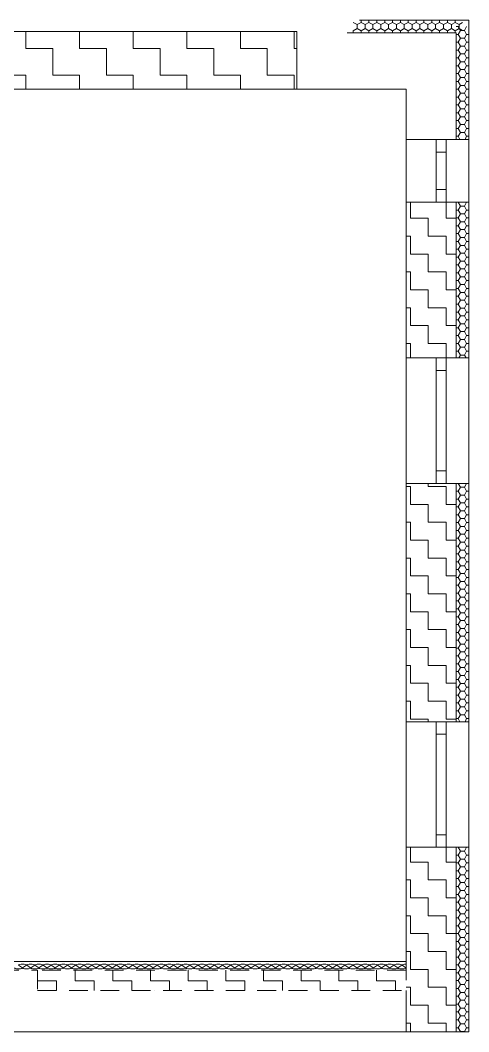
# Model space of a CAD drawing. Header units: millimetres. Extents: x 107122 to 123476, y 58544 to 73874.
# Drawn here: x 107134.68 to 107138.26, y 73866.31 to 73874.37 of the extents above; entities that cross this region are included whole.
import ezdxf

# ---------------------------------------------------------------- set-up
doc = ezdxf.new("R2010")
doc.units = ezdxf.units.MM
doc.linetypes.add('Carkovana', pattern=[0.21, 0.15, -0.06])
doc.layers.add('_V výplně 1', color=255, linetype='Continuous', lineweight=5)
doc.layers.add('DPS 5NP kce návrh', color=7, linetype='Continuous', lineweight=25)
pattern_1 = [(0, (107080.5073, 73640.80191), (0.1425, 0.1425), [0.1425, -0.1425]), (90, (107080.5073, 73640.80191), (-0.1425, 0.1425), [0.1425, -0.1425])]

# ---------------------------------------------------------------- blocks, each defined once
blk = doc.blocks.new('VZOROVÁ ČÁRA_5')
at = {"layer": 'DPS 5NP kce návrh', "color": 254, "linetype": 'Continuous', "lineweight": 13, "true_color": 0xf0f0b4, "transparency": 33554687}
for p, q in [((57.1464, 233.8199), (57.1151, 233.8365)), ((57.1776, 233.8532), (57.1776, 233.8365)), ((57.2089, 233.8199), (57.2401, 233.8365)), ((57.2401, 233.8532), (57.2401, 233.8365)), ((57.2714, 233.8199), (57.2401, 233.8365)), ((57.3026, 233.8532), (57.3026, 233.8365)), ((57.3339, 233.8199), (57.3651, 233.8365)), ((57.3651, 233.8532), (57.3651, 233.8365)), ((57.3964, 233.8199), (57.3651, 233.8365)), ((57.4276, 233.8532), (57.4276, 233.8365)), ((57.4589, 233.8199), (57.4901, 233.8365)), ((57.4901, 233.8532), (57.4901, 233.8365)), ((57.5214, 233.8199), (57.4901, 233.8365)), ((57.5526, 233.8532), (57.5526, 233.8365)), ((57.5839, 233.8199), (57.6151, 233.8365)), ((57.6151, 233.8532), (57.6151, 233.8365)), ((57.6464, 233.8199), (57.6151, 233.8365)), ((57.6776, 233.8532), (57.6776, 233.8365)), ((57.7089, 233.8199), (57.7401, 233.8365)), ((57.7401, 233.8532), (57.7401, 233.8365)), ((57.7714, 233.8199), (57.7401, 233.8365)), ((57.8026, 233.8532), (57.8026, 233.8365)), ((57.8339, 233.8199), (57.8651, 233.8365)), ((57.8651, 233.8532), (57.8651, 233.8365)), ((57.8964, 233.8199), (57.8651, 233.8365)), ((57.9276, 233.8532), (57.9276, 233.8365)), ((57.9589, 233.8199), (57.9851, 233.8339)), ((57.1464, 233.7865), (57.1151, 233.7699)), ((57.1151, 233.7699), (57.1151, 233.7532)), ((57.1776, 233.7699), (57.1776, 233.7532)), ((57.2089, 233.7865), (57.2401, 233.7699)), ((57.2714, 233.7865), (57.2401, 233.7699)), ((57.2401, 233.7699), (57.2401, 233.7532)), ((57.3026, 233.7699), (57.3026, 233.7532)), ((57.3339, 233.7865), (57.3651, 233.7699)), ((57.3964, 233.7865), (57.3651, 233.7699)), ((57.3651, 233.7699), (57.3651, 233.7532)), ((57.4276, 233.7699), (57.4276, 233.7532)), ((57.4589, 233.7865), (57.4901, 233.7699)), ((57.5214, 233.7865), (57.4901, 233.7699)), ((57.4901, 233.7699), (57.4901, 233.7532)), ((57.5526, 233.7699), (57.5526, 233.7532)), ((57.5839, 233.7865), (57.6151, 233.7699)), ((57.6464, 233.7865), (57.6151, 233.7699)), ((57.6151, 233.7699), (57.6151, 233.7532)), ((57.6776, 233.7699), (57.6776, 233.7532)), ((57.7089, 233.7865), (57.7401, 233.7699)), ((57.7714, 233.7865), (57.7401, 233.7699)), ((57.7401, 233.7699), (57.7401, 233.7532)), ((57.8026, 233.7699), (57.8026, 233.7532)), ((57.8339, 233.7865), (57.8651, 233.7699)), ((57.8964, 233.7865), (57.8651, 233.7699)), ((57.8651, 233.7699), (57.8651, 233.7532)), ((57.9276, 233.7699), (57.9276, 233.7532)), ((57.9589, 233.7865), (57.9851, 233.7726))]:
    blk.add_line(p, q, dxfattribs=at)
for points in [[(57.2089, 233.8199), (57.1776, 233.8365), (57.1464, 233.8199)], [(57.3339, 233.8199), (57.3026, 233.8365), (57.2714, 233.8199)], [(57.4589, 233.8199), (57.4276, 233.8365), (57.3964, 233.8199)], [(57.5839, 233.8199), (57.5526, 233.8365), (57.5214, 233.8199)], [(57.7089, 233.8199), (57.6776, 233.8365), (57.6464, 233.8199)], [(57.8339, 233.8199), (57.8026, 233.8365), (57.7714, 233.8199)], [(57.9589, 233.8199), (57.9276, 233.8365), (57.8964, 233.8199)], [(57.1464, 233.8199), (57.1464, 233.7865), (57.1776, 233.7699), (57.2089, 233.7865), (57.2089, 233.8199)], [(57.2714, 233.8199), (57.2714, 233.7865), (57.3026, 233.7699), (57.3339, 233.7865), (57.3339, 233.8199)], [(57.3964, 233.8199), (57.3964, 233.7865), (57.4276, 233.7699), (57.4589, 233.7865), (57.4589, 233.8199)], [(57.5214, 233.8199), (57.5214, 233.7865), (57.5526, 233.7699), (57.5839, 233.7865), (57.5839, 233.8199)], [(57.6464, 233.8199), (57.6464, 233.7865), (57.6776, 233.7699), (57.7089, 233.7865), (57.7089, 233.8199)], [(57.7714, 233.8199), (57.7714, 233.7865), (57.8026, 233.7699), (57.8339, 233.7865), (57.8339, 233.8199)], [(57.8964, 233.8199), (57.8964, 233.7865), (57.9276, 233.7699), (57.9589, 233.7865), (57.9589, 233.8199)]]:
    blk.add_lwpolyline(points, dxfattribs=at)
blk = doc.blocks.new('VZOROVÁ ČÁRA_6')
at = {"layer": 'DPS 5NP kce návrh', "color": 254, "linetype": 'Continuous', "lineweight": 13, "true_color": 0xf0f0b4, "transparency": 33554687}
for p, q in [((57.9518, 233.8032), (57.9351, 233.8032)), ((57.9518, 233.7407), (57.9351, 233.7407)), ((57.9684, 233.772), (57.9518, 233.8032)), ((58.0018, 233.772), (58.0184, 233.8032)), ((58.0351, 233.7407), (58.0184, 233.7407)), ((57.9518, 233.6782), (57.9351, 233.6782)), ((57.9684, 233.7095), (57.9518, 233.6782)), ((57.9684, 233.647), (57.9518, 233.6782)), ((58.0018, 233.7095), (58.0184, 233.6782)), ((58.0018, 233.647), (58.0184, 233.6782)), ((58.0351, 233.6782), (58.0184, 233.6782)), ((57.9518, 233.6157), (57.9351, 233.6157)), ((57.9684, 233.5845), (57.9518, 233.5532)), ((58.0018, 233.5845), (58.0184, 233.5532)), ((58.0351, 233.6157), (58.0184, 233.6157)), ((57.9518, 233.5532), (57.9351, 233.5532)), ((57.9684, 233.522), (57.9518, 233.5532)), ((58.0018, 233.522), (58.0184, 233.5532)), ((58.0351, 233.5532), (58.0184, 233.5532)), ((57.9518, 233.4907), (57.9351, 233.4907)), ((57.9518, 233.4282), (57.9351, 233.4282)), ((57.9684, 233.4595), (57.9518, 233.4282)), ((57.9684, 233.397), (57.9518, 233.4282)), ((58.0018, 233.4595), (58.0184, 233.4282)), ((58.0018, 233.397), (58.0184, 233.4282)), ((58.0351, 233.4907), (58.0184, 233.4907)), ((58.0351, 233.4282), (58.0184, 233.4282)), ((57.9518, 233.3657), (57.9351, 233.3657)), ((58.0351, 233.3657), (58.0184, 233.3657)), ((57.9518, 233.3032), (57.9351, 233.3032)), ((57.9684, 233.3345), (57.9518, 233.3032)), ((57.9684, 233.272), (57.9518, 233.3032)), ((58.0018, 233.3345), (58.0184, 233.3032)), ((58.0018, 233.272), (58.0184, 233.3032)), ((58.0351, 233.3032), (58.0184, 233.3032)), ((57.9518, 233.2407), (57.9351, 233.2407)), ((57.9518, 233.1782), (57.9351, 233.1782)), ((57.9684, 233.2095), (57.9518, 233.1782)), ((57.9684, 233.147), (57.9518, 233.1782)), ((58.0018, 233.2095), (58.0184, 233.1782)), ((58.0018, 233.147), (58.0184, 233.1782)), ((58.0351, 233.2407), (58.0184, 233.2407)), ((58.0351, 233.1782), (58.0184, 233.1782)), ((57.9518, 233.1157), (57.9351, 233.1157)), ((58.0351, 233.1157), (58.0184, 233.1157)), ((57.9518, 233.0532), (57.9351, 233.0532)), ((57.9684, 233.0845), (57.9518, 233.0532)), ((57.9684, 233.022), (57.9518, 233.0532)), ((58.0018, 233.0845), (58.0184, 233.0532)), ((58.0018, 233.022), (58.0184, 233.0532)), ((58.0351, 233.0532), (58.0184, 233.0532)), ((57.9518, 232.9907), (57.9351, 232.9907)), ((57.9684, 232.9595), (57.9518, 232.9282)), ((58.0018, 232.9595), (58.0184, 232.9282)), ((58.0351, 232.9907), (58.0184, 232.9907)), ((57.9518, 232.9282), (57.9351, 232.9282)), ((57.9651, 232.9033), (57.9518, 232.9282)), ((58.0052, 232.9033), (58.0184, 232.9282)), ((58.0351, 232.9282), (58.0184, 232.9282))]:
    blk.add_line(p, q, dxfattribs=at)
for points in [[(58.0018, 233.772), (57.9684, 233.772), (57.9518, 233.7407), (57.9684, 233.7095), (58.0018, 233.7095)], [(58.0018, 233.7095), (58.0184, 233.7407), (58.0018, 233.772)], [(58.0018, 233.647), (57.9684, 233.647), (57.9518, 233.6157), (57.9684, 233.5845), (58.0018, 233.5845)], [(58.0018, 233.5845), (58.0184, 233.6157), (58.0018, 233.647)], [(58.0018, 233.522), (57.9684, 233.522), (57.9518, 233.4907), (57.9684, 233.4595), (58.0018, 233.4595)], [(58.0018, 233.4595), (58.0184, 233.4907), (58.0018, 233.522)], [(58.0018, 233.397), (57.9684, 233.397), (57.9518, 233.3657), (57.9684, 233.3345), (58.0018, 233.3345)], [(58.0018, 233.3345), (58.0184, 233.3657), (58.0018, 233.397)], [(58.0018, 233.272), (57.9684, 233.272), (57.9518, 233.2407), (57.9684, 233.2095), (58.0018, 233.2095)], [(58.0018, 233.2095), (58.0184, 233.2407), (58.0018, 233.272)], [(58.0018, 233.147), (57.9684, 233.147), (57.9518, 233.1157), (57.9684, 233.0845), (58.0018, 233.0845)], [(58.0018, 233.0845), (58.0184, 233.1157), (58.0018, 233.147)], [(58.0018, 233.022), (57.9684, 233.022), (57.9518, 232.9907), (57.9684, 232.9595), (58.0018, 232.9595)], [(58.0018, 232.9595), (58.0184, 232.9907), (58.0018, 233.022)]]:
    blk.add_lwpolyline(points, dxfattribs=at)
blk = doc.blocks.new('VZOROVÁ ČÁRA_7')
at = {"layer": 'DPS 5NP kce návrh', "color": 254, "linetype": 'Continuous', "lineweight": 13, "true_color": 0xf0f0b4, "transparency": 33554687}
for p, q in [((57.9518, 232.3408), (57.9351, 232.3408)), ((57.9684, 232.3095), (57.9518, 232.2783)), ((58.0018, 232.3095), (58.0184, 232.2783)), ((58.0351, 232.3408), (58.0184, 232.3408)), ((57.9518, 232.2783), (57.9351, 232.2783)), ((57.9518, 232.2158), (57.9351, 232.2158)), ((57.9684, 232.247), (57.9518, 232.2783)), ((58.0018, 232.247), (58.0184, 232.2783)), ((58.0351, 232.2783), (58.0184, 232.2783)), ((58.0351, 232.2158), (58.0184, 232.2158)), ((57.9518, 232.1533), (57.9351, 232.1533)), ((57.9684, 232.1845), (57.9518, 232.1533)), ((57.9684, 232.122), (57.9518, 232.1533)), ((58.0018, 232.1845), (58.0184, 232.1533)), ((58.0018, 232.122), (58.0184, 232.1533)), ((58.0351, 232.1533), (58.0184, 232.1533)), ((57.9518, 232.0908), (57.9351, 232.0908)), ((57.9684, 232.0595), (57.9518, 232.0283)), ((58.0018, 232.0595), (58.0184, 232.0283)), ((58.0351, 232.0908), (58.0184, 232.0908)), ((57.9518, 232.0283), (57.9351, 232.0283)), ((57.9684, 231.997), (57.9518, 232.0283)), ((58.0018, 231.997), (58.0184, 232.0283)), ((58.0351, 232.0283), (58.0184, 232.0283)), ((57.9518, 231.9658), (57.9351, 231.9658)), ((57.9518, 231.9033), (57.9351, 231.9033)), ((57.9684, 231.9345), (57.9518, 231.9033)), ((57.9684, 231.872), (57.9518, 231.9033)), ((58.0018, 231.9345), (58.0184, 231.9033)), ((58.0018, 231.872), (58.0184, 231.9033)), ((58.0351, 231.9658), (58.0184, 231.9658)), ((58.0351, 231.9033), (58.0184, 231.9033)), ((57.9518, 231.8408), (57.9351, 231.8408)), ((57.9684, 231.8095), (57.9518, 231.7783)), ((58.0018, 231.8095), (58.0184, 231.7783)), ((58.0351, 231.8408), (58.0184, 231.8408)), ((57.9518, 231.7783), (57.9351, 231.7783)), ((57.9684, 231.747), (57.9518, 231.7783)), ((58.0018, 231.747), (58.0184, 231.7783)), ((58.0351, 231.7783), (58.0184, 231.7783)), ((57.9518, 231.7158), (57.9351, 231.7158)), ((57.9518, 231.6533), (57.9351, 231.6533)), ((57.9684, 231.6845), (57.9518, 231.6533)), ((57.9684, 231.622), (57.9518, 231.6533)), ((58.0018, 231.6845), (58.0184, 231.6533)), ((58.0018, 231.622), (58.0184, 231.6533)), ((58.0351, 231.7158), (58.0184, 231.7158)), ((58.0351, 231.6533), (58.0184, 231.6533)), ((57.9518, 231.5908), (57.9351, 231.5908)), ((58.0351, 231.5908), (58.0184, 231.5908)), ((57.9518, 231.5283), (57.9351, 231.5283)), ((57.9684, 231.5595), (57.9518, 231.5283)), ((57.9684, 231.497), (57.9518, 231.5283)), ((58.0018, 231.5595), (58.0184, 231.5283)), ((58.0018, 231.497), (58.0184, 231.5283)), ((58.0351, 231.5283), (58.0184, 231.5283)), ((57.9518, 231.4658), (57.9351, 231.4658)), ((57.9518, 231.4033), (57.9351, 231.4033)), ((57.9684, 231.4345), (57.9518, 231.4033)), ((57.9684, 231.372), (57.9518, 231.4033)), ((58.0018, 231.4345), (58.0184, 231.4033)), ((58.0018, 231.372), (58.0184, 231.4033)), ((58.0351, 231.4658), (58.0184, 231.4658)), ((58.0351, 231.4033), (58.0184, 231.4033)), ((57.9518, 231.3408), (57.9351, 231.3408)), ((58.0351, 231.3408), (58.0184, 231.3408)), ((57.9518, 231.2783), (57.9351, 231.2783)), ((57.9684, 231.3095), (57.9518, 231.2783)), ((57.9684, 231.247), (57.9518, 231.2783)), ((58.0018, 231.3095), (58.0184, 231.2783)), ((58.0018, 231.247), (58.0184, 231.2783)), ((58.0351, 231.2783), (58.0184, 231.2783)), ((57.9518, 231.2158), (57.9351, 231.2158)), ((57.9684, 231.1845), (57.9571, 231.1632)), ((58.0018, 231.1845), (58.0131, 231.1632)), ((58.0351, 231.2158), (58.0184, 231.2158))]:
    blk.add_line(p, q, dxfattribs=at)
for points in [[(57.9518, 232.4033), (57.9358, 232.4033), (57.9351, 232.4033)], [(57.9684, 232.372), (57.9518, 232.4033), (57.9518, 232.4033)], [(58.0018, 232.372), (57.9684, 232.372), (57.9518, 232.3408), (57.9684, 232.3095), (58.0018, 232.3095)], [(58.0018, 232.372), (58.0184, 232.4033), (58.0184, 232.4033)], [(58.0018, 232.3095), (58.0184, 232.3408), (58.0018, 232.372)], [(58.0018, 232.247), (57.9684, 232.247), (57.9518, 232.2158), (57.9684, 232.1845), (58.0018, 232.1845)], [(58.0018, 232.1845), (58.0184, 232.2158), (58.0018, 232.247)], [(58.0018, 232.122), (57.9684, 232.122), (57.9518, 232.0908), (57.9684, 232.0595), (58.0018, 232.0595)], [(58.0018, 232.0595), (58.0184, 232.0908), (58.0018, 232.122)], [(58.0018, 231.997), (57.9684, 231.997), (57.9518, 231.9658), (57.9684, 231.9345), (58.0018, 231.9345)], [(58.0018, 231.9345), (58.0184, 231.9658), (58.0018, 231.997)], [(58.0018, 231.872), (57.9684, 231.872), (57.9518, 231.8408), (57.9684, 231.8095), (58.0018, 231.8095)], [(58.0018, 231.8095), (58.0184, 231.8408), (58.0018, 231.872)], [(58.0018, 231.747), (57.9684, 231.747), (57.9518, 231.7158), (57.9684, 231.6845), (58.0018, 231.6845)], [(58.0018, 231.6845), (58.0184, 231.7158), (58.0018, 231.747)], [(58.0018, 231.622), (57.9684, 231.622), (57.9518, 231.5908), (57.9684, 231.5595), (58.0018, 231.5595)], [(58.0018, 231.5595), (58.0184, 231.5908), (58.0018, 231.622)], [(58.0018, 231.497), (57.9684, 231.497), (57.9518, 231.4658), (57.9684, 231.4345), (58.0018, 231.4345)], [(58.0018, 231.4345), (58.0184, 231.4658), (58.0018, 231.497)], [(58.0018, 231.372), (57.9684, 231.372), (57.9518, 231.3408), (57.9684, 231.3095), (58.0018, 231.3095)], [(58.0018, 231.3095), (58.0184, 231.3408), (58.0018, 231.372)], [(58.0018, 231.247), (57.9684, 231.247), (57.9518, 231.2158), (57.9684, 231.1845), (58.0018, 231.1845)], [(58.0018, 231.1845), (58.0184, 231.2158), (58.0018, 231.247)]]:
    blk.add_lwpolyline(points, dxfattribs=at)
blk = doc.blocks.new('VZOROVÁ ČÁRA_8')
at = {"layer": 'DPS 5NP kce návrh', "color": 254, "linetype": 'Continuous', "lineweight": 13, "true_color": 0xf0f0b4, "transparency": 33554687}
for p, q in [((57.9518, 230.1632), (57.9351, 230.1632)), ((57.9684, 230.132), (57.9518, 230.1632)), ((57.9518, 230.1007), (57.9351, 230.1007)), ((57.9518, 230.0382), (57.9351, 230.0382)), ((57.9684, 230.0695), (57.9518, 230.0382)), ((57.9684, 230.007), (57.9518, 230.0382)), ((58.0018, 230.0695), (58.0184, 230.0382)), ((58.0018, 230.007), (58.0184, 230.0382)), ((58.0351, 230.1007), (58.0184, 230.1007)), ((58.0351, 230.0382), (58.0184, 230.0382)), ((57.9518, 229.9757), (57.9351, 229.9757)), ((58.0351, 229.9757), (58.0184, 229.9757)), ((57.9518, 229.9132), (57.9351, 229.9132)), ((57.9684, 229.9445), (57.9518, 229.9132)), ((57.9684, 229.882), (57.9518, 229.9132)), ((58.0018, 229.9445), (58.0184, 229.9132)), ((58.0018, 229.882), (58.0184, 229.9132)), ((58.0351, 229.9132), (58.0184, 229.9132)), ((57.9518, 229.8507), (57.9351, 229.8507)), ((57.9684, 229.8195), (57.9518, 229.7882)), ((58.0018, 229.8195), (58.0184, 229.7882)), ((58.0351, 229.8507), (58.0184, 229.8507)), ((57.9518, 229.7882), (57.9351, 229.7882)), ((57.9518, 229.7257), (57.9351, 229.7257)), ((57.9684, 229.757), (57.9518, 229.7882)), ((58.0018, 229.757), (58.0184, 229.7882)), ((58.0351, 229.7882), (58.0184, 229.7882)), ((58.0351, 229.7257), (58.0184, 229.7257)), ((57.9518, 229.6632), (57.9351, 229.6632)), ((57.9684, 229.6945), (57.9518, 229.6632)), ((57.9684, 229.632), (57.9518, 229.6632)), ((58.0018, 229.6945), (58.0184, 229.6632)), ((58.0018, 229.632), (58.0184, 229.6632)), ((58.0351, 229.6632), (58.0184, 229.6632)), ((57.9518, 229.6007), (57.9351, 229.6007)), ((57.9684, 229.5695), (57.9518, 229.5382)), ((58.0018, 229.5695), (58.0184, 229.5382)), ((58.0351, 229.6007), (58.0184, 229.6007)), ((57.9518, 229.5382), (57.9351, 229.5382)), ((57.9518, 229.4757), (57.9351, 229.4757)), ((57.9684, 229.507), (57.9518, 229.5382)), ((58.0018, 229.507), (58.0184, 229.5382)), ((58.0351, 229.5382), (58.0184, 229.5382)), ((58.0351, 229.4757), (58.0184, 229.4757)), ((57.9518, 229.4132), (57.9351, 229.4132)), ((57.9684, 229.4445), (57.9518, 229.4132)), ((57.9684, 229.382), (57.9518, 229.4132)), ((58.0018, 229.4445), (58.0184, 229.4132)), ((58.0018, 229.382), (58.0184, 229.4132)), ((58.0351, 229.4132), (58.0184, 229.4132)), ((57.9518, 229.3507), (57.9351, 229.3507)), ((57.9684, 229.3195), (57.9518, 229.2882)), ((58.0018, 229.3195), (58.0184, 229.2882)), ((58.0351, 229.3507), (58.0184, 229.3507)), ((57.9518, 229.2882), (57.9351, 229.2882)), ((57.9684, 229.257), (57.9518, 229.2882)), ((58.0018, 229.257), (58.0184, 229.2882)), ((58.0351, 229.2882), (58.0184, 229.2882)), ((57.9518, 229.2257), (57.9351, 229.2257)), ((57.9518, 229.1632), (57.9351, 229.1632)), ((57.9684, 229.1945), (57.9518, 229.1632)), ((57.9684, 229.132), (57.9518, 229.1632)), ((58.0018, 229.1945), (58.0184, 229.1632)), ((58.0018, 229.132), (58.0184, 229.1632)), ((58.0351, 229.2257), (58.0184, 229.2257)), ((58.0351, 229.1632), (58.0184, 229.1632)), ((57.9518, 229.1007), (57.9351, 229.1007)), ((57.9684, 229.0695), (57.9518, 229.0382)), ((58.0018, 229.0695), (58.0184, 229.0382)), ((58.0351, 229.1007), (58.0184, 229.1007)), ((57.9518, 229.0382), (57.9351, 229.0382)), ((57.9684, 229.007), (57.9518, 229.0382)), ((58.0018, 229.007), (58.0184, 229.0382)), ((58.0351, 229.0382), (58.0184, 229.0382)), ((57.9518, 228.9757), (57.9351, 228.9757)), ((57.9518, 228.9132), (57.9351, 228.9132)), ((57.9684, 228.9445), (57.9518, 228.9132)), ((57.9684, 228.882), (57.9518, 228.9132)), ((58.0018, 228.9445), (58.0184, 228.9132)), ((58.0018, 228.882), (58.0184, 228.9132)), ((58.0351, 228.9757), (58.0184, 228.9757)), ((58.0351, 228.9132), (58.0184, 228.9132)), ((57.9518, 228.8507), (57.9351, 228.8507)), ((58.0351, 228.8507), (58.0184, 228.8507)), ((57.9518, 228.7882), (57.9351, 228.7882)), ((57.9684, 228.8195), (57.9518, 228.7882)), ((57.9684, 228.757), (57.9518, 228.7882)), ((58.0018, 228.8195), (58.0184, 228.7882)), ((58.0018, 228.757), (58.0184, 228.7882)), ((58.0351, 228.7882), (58.0184, 228.7882)), ((57.9518, 228.7257), (57.9351, 228.7257)), ((57.9518, 228.6632), (57.9351, 228.6632)), ((57.9684, 228.6945), (57.9518, 228.6632)), ((57.9684, 228.632), (57.9518, 228.6632)), ((58.0018, 228.6945), (58.0184, 228.6632)), ((58.0018, 228.632), (58.0184, 228.6632)), ((58.0351, 228.7257), (58.0184, 228.7257)), ((58.0351, 228.6632), (58.0184, 228.6632)), ((57.9518, 228.6007), (57.9351, 228.6007)), ((58.0351, 228.6007), (58.0184, 228.6007)), ((57.9518, 228.5382), (57.9351, 228.5382)), ((57.9684, 228.5695), (57.9518, 228.5382)), ((57.9684, 228.507), (57.9518, 228.5382)), ((58.0018, 228.5695), (58.0184, 228.5382)), ((58.0018, 228.507), (58.0184, 228.5382)), ((58.0351, 228.5382), (58.0184, 228.5382)), ((57.9518, 228.4757), (57.9351, 228.4757)), ((57.9684, 228.4445), (57.9518, 228.4132)), ((58.0018, 228.4445), (58.0184, 228.4132)), ((58.0351, 228.4757), (58.0184, 228.4757)), ((57.9518, 228.4132), (57.9351, 228.4132)), ((57.9518, 228.3507), (57.9351, 228.3507)), ((57.9684, 228.382), (57.9518, 228.4132)), ((58.0018, 228.382), (58.0184, 228.4132)), ((58.0351, 228.4132), (58.0184, 228.4132)), ((58.0351, 228.3507), (58.0184, 228.3507)), ((57.9518, 228.2882), (57.9351, 228.2882)), ((57.9684, 228.3195), (57.9518, 228.2882)), ((57.9651, 228.2633), (57.9518, 228.2882)), ((58.0018, 228.3195), (58.0184, 228.2882)), ((58.0052, 228.2633), (58.0184, 228.2882)), ((58.0351, 228.2882), (58.0184, 228.2882))]:
    blk.add_line(p, q, dxfattribs=at)
for points in [[(58.0018, 230.132), (57.9684, 230.132), (57.9518, 230.1007), (57.9684, 230.0695), (58.0018, 230.0695)], [(58.0018, 230.132), (58.0184, 230.1632), (58.0184, 230.1632)], [(58.0018, 230.0695), (58.0184, 230.1007), (58.0018, 230.132)], [(58.0018, 230.007), (57.9684, 230.007), (57.9518, 229.9757), (57.9684, 229.9445), (58.0018, 229.9445)], [(58.0018, 229.9445), (58.0184, 229.9757), (58.0018, 230.007)], [(58.0018, 229.882), (57.9684, 229.882), (57.9518, 229.8507), (57.9684, 229.8195), (58.0018, 229.8195)], [(58.0018, 229.8195), (58.0184, 229.8507), (58.0018, 229.882)], [(58.0018, 229.757), (57.9684, 229.757), (57.9518, 229.7257), (57.9684, 229.6945), (58.0018, 229.6945)], [(58.0018, 229.6945), (58.0184, 229.7257), (58.0018, 229.757)], [(58.0018, 229.632), (57.9684, 229.632), (57.9518, 229.6007), (57.9684, 229.5695), (58.0018, 229.5695)], [(58.0018, 229.5695), (58.0184, 229.6007), (58.0018, 229.632)], [(58.0018, 229.507), (57.9684, 229.507), (57.9518, 229.4757), (57.9684, 229.4445), (58.0018, 229.4445)], [(58.0018, 229.4445), (58.0184, 229.4757), (58.0018, 229.507)], [(58.0018, 229.382), (57.9684, 229.382), (57.9518, 229.3507), (57.9684, 229.3195), (58.0018, 229.3195)], [(58.0018, 229.3195), (58.0184, 229.3507), (58.0018, 229.382)], [(58.0018, 229.257), (57.9684, 229.257), (57.9518, 229.2257), (57.9684, 229.1945), (58.0018, 229.1945)], [(58.0018, 229.1945), (58.0184, 229.2257), (58.0018, 229.257)], [(58.0018, 229.132), (57.9684, 229.132), (57.9518, 229.1007), (57.9684, 229.0695), (58.0018, 229.0695)], [(58.0018, 229.0695), (58.0184, 229.1007), (58.0018, 229.132)], [(58.0018, 229.007), (57.9684, 229.007), (57.9518, 228.9757), (57.9684, 228.9445), (58.0018, 228.9445)], [(58.0018, 228.9445), (58.0184, 228.9757), (58.0018, 229.007)], [(58.0018, 228.882), (57.9684, 228.882), (57.9518, 228.8507), (57.9684, 228.8195), (58.0018, 228.8195)], [(58.0018, 228.8195), (58.0184, 228.8507), (58.0018, 228.882)], [(58.0018, 228.757), (57.9684, 228.757), (57.9518, 228.7257), (57.9684, 228.6945), (58.0018, 228.6945)], [(58.0018, 228.6945), (58.0184, 228.7257), (58.0018, 228.757)], [(58.0018, 228.632), (57.9684, 228.632), (57.9518, 228.6007), (57.9684, 228.5695), (58.0018, 228.5695)], [(58.0018, 228.5695), (58.0184, 228.6007), (58.0018, 228.632)], [(58.0018, 228.507), (57.9684, 228.507), (57.9518, 228.4757), (57.9684, 228.4445), (58.0018, 228.4445)], [(58.0018, 228.4445), (58.0184, 228.4757), (58.0018, 228.507)], [(58.0018, 228.382), (57.9684, 228.382), (57.9518, 228.3507), (57.9684, 228.3195), (58.0018, 228.3195)], [(58.0018, 228.3195), (58.0184, 228.3507), (58.0018, 228.382)]]:
    blk.add_lwpolyline(points, dxfattribs=at)
blk = doc.blocks.new('VZOROVÁ ČÁRA_9')
at = {"layer": 'DPS 5NP kce návrh', "color": 254, "linetype": 'Continuous', "lineweight": 13, "true_color": 0xf0f0b4, "transparency": 33554687}
for p, q in [((57.9518, 227.2633), (57.9351, 227.2633)), ((57.9684, 227.232), (57.9518, 227.2633)), ((57.9518, 227.2008), (57.9351, 227.2008)), ((57.9518, 227.1383), (57.9351, 227.1383)), ((57.9684, 227.1695), (57.9518, 227.1383)), ((57.9684, 227.107), (57.9518, 227.1383)), ((58.0018, 227.1695), (58.0184, 227.1383)), ((58.0018, 227.107), (58.0184, 227.1383)), ((58.0351, 227.2008), (58.0184, 227.2008)), ((58.0351, 227.1383), (58.0184, 227.1383)), ((57.9518, 227.0758), (57.9351, 227.0758)), ((58.0351, 227.0758), (58.0184, 227.0758)), ((57.9518, 227.0133), (57.9351, 227.0133)), ((57.9684, 227.0445), (57.9518, 227.0133)), ((57.9684, 226.982), (57.9518, 227.0133)), ((58.0018, 227.0445), (58.0184, 227.0133)), ((58.0018, 226.982), (58.0184, 227.0133)), ((58.0351, 227.0133), (58.0184, 227.0133)), ((57.9518, 226.9508), (57.9351, 226.9508)), ((57.9684, 226.9195), (57.9518, 226.8883)), ((58.0018, 226.9195), (58.0184, 226.8883)), ((58.0351, 226.9508), (58.0184, 226.9508)), ((57.9518, 226.8883), (57.9351, 226.8883)), ((57.9518, 226.8258), (57.9351, 226.8258)), ((57.9684, 226.857), (57.9518, 226.8883)), ((58.0018, 226.857), (58.0184, 226.8883)), ((58.0351, 226.8883), (58.0184, 226.8883)), ((58.0351, 226.8258), (58.0184, 226.8258)), ((57.9518, 226.7633), (57.9351, 226.7633)), ((57.9684, 226.7945), (57.9518, 226.7633)), ((57.9684, 226.732), (57.9518, 226.7633)), ((58.0018, 226.7945), (58.0184, 226.7633)), ((58.0018, 226.732), (58.0184, 226.7633)), ((58.0351, 226.7633), (58.0184, 226.7633)), ((57.9518, 226.7008), (57.9351, 226.7008)), ((57.9684, 226.6695), (57.9518, 226.6383)), ((58.0018, 226.6695), (58.0184, 226.6383)), ((58.0351, 226.7008), (58.0184, 226.7008)), ((57.9518, 226.6383), (57.9351, 226.6383)), ((57.9518, 226.5758), (57.9351, 226.5758)), ((57.9684, 226.607), (57.9518, 226.6383)), ((58.0018, 226.607), (58.0184, 226.6383)), ((58.0351, 226.6383), (58.0184, 226.6383)), ((58.0351, 226.5758), (58.0184, 226.5758)), ((57.9518, 226.5133), (57.9351, 226.5133)), ((57.9684, 226.5445), (57.9518, 226.5133)), ((57.9684, 226.482), (57.9518, 226.5133)), ((58.0018, 226.5445), (58.0184, 226.5133)), ((58.0018, 226.482), (58.0184, 226.5133)), ((58.0351, 226.5133), (58.0184, 226.5133)), ((57.9518, 226.4508), (57.9351, 226.4508)), ((57.9684, 226.4195), (57.9518, 226.3883)), ((58.0018, 226.4195), (58.0184, 226.3883)), ((58.0351, 226.4508), (58.0184, 226.4508)), ((57.9518, 226.3883), (57.9351, 226.3883)), ((57.9518, 226.3258), (57.9351, 226.3258)), ((57.9684, 226.357), (57.9518, 226.3883)), ((58.0018, 226.357), (58.0184, 226.3883)), ((58.0351, 226.3883), (58.0184, 226.3883)), ((58.0351, 226.3258), (58.0184, 226.3258)), ((57.9518, 226.2633), (57.9351, 226.2633)), ((57.9684, 226.2945), (57.9518, 226.2633)), ((57.9684, 226.232), (57.9518, 226.2633)), ((58.0018, 226.2945), (58.0184, 226.2633)), ((58.0018, 226.232), (58.0184, 226.2633)), ((58.0351, 226.2633), (58.0184, 226.2633)), ((57.9518, 226.2008), (57.9351, 226.2008)), ((57.9684, 226.1695), (57.9518, 226.1383)), ((58.0018, 226.1695), (58.0184, 226.1383)), ((58.0351, 226.2008), (58.0184, 226.2008)), ((57.9518, 226.1383), (57.9351, 226.1383)), ((57.9684, 226.107), (57.9518, 226.1383)), ((58.0018, 226.107), (58.0184, 226.1383)), ((58.0351, 226.1383), (58.0184, 226.1383)), ((57.9518, 226.0758), (57.9351, 226.0758)), ((57.9518, 226.0133), (57.9351, 226.0133)), ((57.9684, 226.0445), (57.9518, 226.0133)), ((57.9684, 225.982), (57.9518, 226.0133)), ((58.0018, 226.0445), (58.0184, 226.0133)), ((58.0018, 225.982), (58.0184, 226.0133)), ((58.0351, 226.0758), (58.0184, 226.0758)), ((58.0351, 226.0133), (58.0184, 226.0133)), ((57.9518, 225.9508), (57.9351, 225.9508)), ((58.0351, 225.9508), (58.0184, 225.9508)), ((57.9518, 225.8883), (57.9351, 225.8883)), ((57.9684, 225.9195), (57.9518, 225.8883)), ((57.9684, 225.857), (57.9518, 225.8883)), ((58.0018, 225.9195), (58.0184, 225.8883)), ((58.0018, 225.857), (58.0184, 225.8883)), ((58.0351, 225.8883), (58.0184, 225.8883)), ((57.9518, 225.8258), (57.9351, 225.8258)), ((57.9684, 225.7945), (57.9678, 225.7932)), ((58.0018, 225.7945), (58.0025, 225.7932)), ((58.0351, 225.8258), (58.0184, 225.8258))]:
    blk.add_line(p, q, dxfattribs=at)
for points in [[(58.0018, 227.232), (57.9684, 227.232), (57.9518, 227.2008), (57.9684, 227.1695), (58.0018, 227.1695)], [(58.0018, 227.232), (58.0184, 227.2633), (58.0184, 227.2633)], [(58.0018, 227.1695), (58.0184, 227.2008), (58.0018, 227.232)], [(58.0018, 227.107), (57.9684, 227.107), (57.9518, 227.0758), (57.9684, 227.0445), (58.0018, 227.0445)], [(58.0018, 227.0445), (58.0184, 227.0758), (58.0018, 227.107)], [(58.0018, 226.982), (57.9684, 226.982), (57.9518, 226.9508), (57.9684, 226.9195), (58.0018, 226.9195)], [(58.0018, 226.9195), (58.0184, 226.9508), (58.0018, 226.982)], [(58.0018, 226.857), (57.9684, 226.857), (57.9518, 226.8258), (57.9684, 226.7945), (58.0018, 226.7945)], [(58.0018, 226.7945), (58.0184, 226.8258), (58.0018, 226.857)], [(58.0018, 226.732), (57.9684, 226.732), (57.9518, 226.7008), (57.9684, 226.6695), (58.0018, 226.6695)], [(58.0018, 226.6695), (58.0184, 226.7008), (58.0018, 226.732)], [(58.0018, 226.607), (57.9684, 226.607), (57.9518, 226.5758), (57.9684, 226.5445), (58.0018, 226.5445)], [(58.0018, 226.5445), (58.0184, 226.5758), (58.0018, 226.607)], [(58.0018, 226.482), (57.9684, 226.482), (57.9518, 226.4508), (57.9684, 226.4195), (58.0018, 226.4195)], [(58.0018, 226.4195), (58.0184, 226.4508), (58.0018, 226.482)], [(58.0018, 226.357), (57.9684, 226.357), (57.9518, 226.3258), (57.9684, 226.2945), (58.0018, 226.2945)], [(58.0018, 226.2945), (58.0184, 226.3258), (58.0018, 226.357)], [(58.0018, 226.232), (57.9684, 226.232), (57.9518, 226.2008), (57.9684, 226.1695), (58.0018, 226.1695)], [(58.0018, 226.1695), (58.0184, 226.2008), (58.0018, 226.232)], [(58.0018, 226.107), (57.9684, 226.107), (57.9518, 226.0758), (57.9684, 226.0445), (58.0018, 226.0445)], [(58.0018, 226.0445), (58.0184, 226.0758), (58.0018, 226.107)], [(58.0018, 225.982), (57.9684, 225.982), (57.9518, 225.9508), (57.9684, 225.9195), (58.0018, 225.9195)], [(58.0018, 225.9195), (58.0184, 225.9508), (58.0018, 225.982)], [(58.0018, 225.857), (57.9684, 225.857), (57.9518, 225.8258), (57.9684, 225.7945), (58.0018, 225.7945)], [(58.0018, 225.7945), (58.0184, 225.8258), (58.0018, 225.857)]]:
    blk.add_lwpolyline(points, dxfattribs=at)
blk = doc.blocks.new('VZOROVÁ ČÁRA_59')
at = {"layer": 'DPS 5NP kce návrh', "color": 254, "linetype": 'Continuous', "lineweight": 13, "true_color": 0xf0f0b4, "transparency": 33554687}
for p, q in [((54.4795, 226.3032), (54.4483, 226.3232)), ((54.512, 226.3232), (54.4808, 226.3032)), ((54.5445, 226.3032), (54.5133, 226.3232)), ((54.577, 226.3232), (54.5458, 226.3032)), ((54.6095, 226.3032), (54.5783, 226.3232)), ((54.642, 226.3232), (54.6108, 226.3032)), ((54.6745, 226.3032), (54.6433, 226.3232)), ((54.707, 226.3232), (54.6758, 226.3032)), ((54.7395, 226.3032), (54.7083, 226.3232)), ((54.772, 226.3232), (54.7408, 226.3032)), ((54.8045, 226.3032), (54.7733, 226.3232)), ((54.837, 226.3232), (54.8058, 226.3032)), ((54.8695, 226.3032), (54.8383, 226.3232)), ((54.902, 226.3232), (54.8708, 226.3032)), ((54.9345, 226.3032), (54.9033, 226.3232)), ((54.967, 226.3232), (54.9358, 226.3032)), ((54.9995, 226.3032), (54.9683, 226.3232)), ((55.032, 226.3232), (55.0008, 226.3032)), ((55.0645, 226.3032), (55.0333, 226.3232)), ((55.097, 226.3232), (55.0658, 226.3032)), ((55.1295, 226.3032), (55.0983, 226.3232)), ((55.162, 226.3232), (55.1308, 226.3032)), ((55.1945, 226.3032), (55.1633, 226.3232)), ((55.227, 226.3232), (55.1958, 226.3032)), ((55.2595, 226.3032), (55.2283, 226.3232)), ((55.292, 226.3232), (55.2608, 226.3032)), ((55.3245, 226.3032), (55.2933, 226.3232)), ((55.357, 226.3232), (55.3258, 226.3032)), ((55.3895, 226.3032), (55.3583, 226.3232)), ((55.422, 226.3232), (55.3908, 226.3032)), ((55.4545, 226.3032), (55.4233, 226.3232)), ((55.487, 226.3232), (55.4558, 226.3032)), ((55.5195, 226.3032), (55.4883, 226.3232)), ((55.552, 226.3232), (55.5208, 226.3032)), ((55.5845, 226.3032), (55.5533, 226.3232)), ((55.617, 226.3232), (55.5858, 226.3032)), ((55.6495, 226.3032), (55.6183, 226.3232)), ((55.682, 226.3232), (55.6508, 226.3032)), ((55.7145, 226.3032), (55.6833, 226.3232)), ((55.747, 226.3232), (55.7158, 226.3032)), ((55.7795, 226.3032), (55.7483, 226.3232)), ((55.812, 226.3232), (55.7808, 226.3032)), ((55.8445, 226.3032), (55.8133, 226.3232)), ((55.877, 226.3232), (55.8458, 226.3032)), ((55.9095, 226.3032), (55.8783, 226.3232)), ((55.942, 226.3232), (55.9108, 226.3032)), ((55.9745, 226.3032), (55.9433, 226.3232)), ((56.007, 226.3232), (55.9758, 226.3032)), ((56.0395, 226.3032), (56.0083, 226.3232)), ((56.072, 226.3232), (56.0408, 226.3032)), ((56.1045, 226.3032), (56.0733, 226.3232)), ((56.137, 226.3232), (56.1058, 226.3032)), ((56.1695, 226.3032), (56.1383, 226.3232)), ((56.202, 226.3232), (56.1708, 226.3032)), ((56.2345, 226.3032), (56.2033, 226.3232)), ((56.267, 226.3232), (56.2358, 226.3032)), ((56.2995, 226.3032), (56.2683, 226.3232)), ((56.332, 226.3232), (56.3008, 226.3032)), ((56.3645, 226.3032), (56.3333, 226.3232)), ((56.397, 226.3232), (56.3658, 226.3032)), ((56.4295, 226.3032), (56.3983, 226.3232)), ((56.462, 226.3232), (56.4308, 226.3032)), ((56.4945, 226.3032), (56.4633, 226.3232)), ((56.527, 226.3232), (56.4958, 226.3032)), ((56.5595, 226.3032), (56.5283, 226.3232)), ((56.592, 226.3232), (56.5608, 226.3032)), ((56.6245, 226.3032), (56.5933, 226.3232)), ((56.657, 226.3232), (56.6258, 226.3032)), ((56.6895, 226.3032), (56.6583, 226.3232)), ((56.722, 226.3232), (56.6908, 226.3032)), ((56.7545, 226.3032), (56.7233, 226.3232)), ((56.787, 226.3232), (56.7558, 226.3032)), ((56.8195, 226.3032), (56.7883, 226.3232)), ((56.852, 226.3232), (56.8208, 226.3032)), ((56.8845, 226.3032), (56.8533, 226.3232)), ((56.917, 226.3232), (56.8858, 226.3032)), ((56.9495, 226.3032), (56.9183, 226.3232)), ((56.982, 226.3232), (56.9508, 226.3032)), ((57.0145, 226.3032), (56.9833, 226.3232)), ((57.047, 226.3232), (57.0158, 226.3032)), ((57.0795, 226.3032), (57.0483, 226.3232)), ((57.112, 226.3232), (57.0808, 226.3032)), ((57.1445, 226.3032), (57.1133, 226.3232)), ((57.177, 226.3232), (57.1458, 226.3032)), ((57.2095, 226.3032), (57.1783, 226.3232)), ((57.242, 226.3232), (57.2108, 226.3032)), ((57.2745, 226.3032), (57.2433, 226.3232)), ((57.307, 226.3232), (57.2758, 226.3032)), ((57.3395, 226.3032), (57.3083, 226.3232)), ((57.372, 226.3232), (57.3408, 226.3032)), ((57.4045, 226.3032), (57.3733, 226.3232)), ((57.437, 226.3232), (57.4058, 226.3032)), ((57.4695, 226.3032), (57.4383, 226.3232)), ((57.502, 226.3232), (57.4708, 226.3032)), ((57.5345, 226.3032), (57.5033, 226.3232))]:
    blk.add_line(p, q, dxfattribs=at)
for centre, start_param, end_param in [((54.4801, 226.3232), 4.712389, 6.283185), ((54.4801, 226.3232), 3.141593, 4.712389), ((54.5451, 226.3232), 4.712389, 6.283185), ((54.5451, 226.3232), 3.141593, 4.712389), ((54.6101, 226.3232), 4.712389, 6.283185), ((54.6101, 226.3232), 3.141593, 4.712389), ((54.6751, 226.3232), 4.712389, 6.283185), ((54.6751, 226.3232), 3.141593, 4.712389), ((54.7401, 226.3232), 4.712389, 6.283185), ((54.7401, 226.3232), 3.141593, 4.712389), ((54.8051, 226.3232), 4.712389, 6.283185), ((54.8051, 226.3232), 3.141593, 4.712389), ((54.8701, 226.3232), 4.712389, 6.283185), ((54.8701, 226.3232), 3.141593, 4.712389), ((54.9351, 226.3232), 4.712389, 6.283185), ((54.9351, 226.3232), 3.141593, 4.712389), ((55.0001, 226.3232), 4.712389, 6.283185), ((55.0001, 226.3232), 3.141593, 4.712389), ((55.0651, 226.3232), 4.712389, 6.283185), ((55.0651, 226.3232), 3.141593, 4.712389), ((55.1301, 226.3232), 4.712389, 6.283185), ((55.1301, 226.3232), 3.141593, 4.712389), ((55.1951, 226.3232), 4.712389, 6.283185), ((55.1951, 226.3232), 3.141593, 4.712389), ((55.2601, 226.3232), 4.712389, 6.283185), ((55.2601, 226.3232), 3.141593, 4.712389), ((55.3251, 226.3232), 4.712389, 6.283185), ((55.3251, 226.3232), 3.141593, 4.712389), ((55.3901, 226.3232), 4.712389, 6.283185), ((55.3901, 226.3232), 3.141593, 4.712389), ((55.4551, 226.3232), 4.712389, 6.283185), ((55.4551, 226.3232), 3.141593, 4.712389), ((55.5201, 226.3232), 4.712389, 6.283185), ((55.5201, 226.3232), 3.141593, 4.712389), ((55.5851, 226.3232), 4.712389, 6.283185), ((55.5851, 226.3232), 3.141593, 4.712389), ((55.6501, 226.3232), 4.712389, 6.283185), ((55.6501, 226.3232), 3.141593, 4.712389), ((55.7151, 226.3232), 4.712389, 6.283185), ((55.7151, 226.3232), 3.141593, 4.712389), ((55.7801, 226.3232), 4.712389, 6.283185), ((55.7801, 226.3232), 3.141593, 4.712389), ((55.8451, 226.3232), 4.712389, 6.283185), ((55.8451, 226.3232), 3.141593, 4.712389), ((55.9101, 226.3232), 4.712389, 6.283185), ((55.9101, 226.3232), 3.141593, 4.712389), ((55.9751, 226.3232), 4.712389, 6.283185), ((55.9751, 226.3232), 3.141593, 4.712389), ((56.0401, 226.3232), 4.712389, 6.283185), ((56.0401, 226.3232), 3.141593, 4.712389), ((56.1051, 226.3232), 4.712389, 6.283185), ((56.1051, 226.3232), 3.141593, 4.712389), ((56.1701, 226.3232), 4.712389, 6.283185), ((56.1701, 226.3232), 3.141593, 4.712389), ((56.2351, 226.3232), 4.712389, 6.283185), ((56.2351, 226.3232), 3.141593, 4.712389), ((56.3001, 226.3232), 4.712389, 6.283185), ((56.3001, 226.3232), 3.141593, 4.712389), ((56.3651, 226.3232), 4.712389, 6.283185), ((56.3651, 226.3232), 3.141593, 4.712389), ((56.4301, 226.3232), 4.712389, 6.283185), ((56.4301, 226.3232), 3.141593, 4.712389), ((56.4951, 226.3232), 4.712389, 6.283185), ((56.4951, 226.3232), 3.141593, 4.712389), ((56.5601, 226.3232), 4.712389, 6.283185), ((56.5601, 226.3232), 3.141593, 4.712389), ((56.6251, 226.3232), 4.712389, 6.283185), ((56.6251, 226.3232), 3.141593, 4.712389), ((56.6901, 226.3232), 4.712389, 6.283185), ((56.6901, 226.3232), 3.141593, 4.712389), ((56.7551, 226.3232), 4.712389, 6.283185), ((56.7551, 226.3232), 3.141593, 4.712389), ((56.8201, 226.3232), 4.712389, 6.283185), ((56.8201, 226.3232), 3.141593, 4.712389), ((56.8851, 226.3232), 4.712389, 6.283185), ((56.8851, 226.3232), 3.141593, 4.712389), ((56.9501, 226.3232), 4.712389, 6.283185), ((56.9501, 226.3232), 3.141593, 4.712389), ((57.0151, 226.3232), 4.712389, 6.283185), ((57.0151, 226.3232), 3.141593, 4.712389), ((57.0801, 226.3232), 4.712389, 6.283185), ((57.0801, 226.3232), 3.141593, 4.712389), ((57.1451, 226.3232), 4.712389, 6.283185), ((57.1451, 226.3232), 3.141593, 4.712389), ((57.2101, 226.3232), 4.712389, 6.283185), ((57.2101, 226.3232), 3.141593, 4.712389), ((57.2751, 226.3232), 4.712389, 6.283185), ((57.2751, 226.3232), 3.141593, 4.712389), ((57.3401, 226.3232), 4.712389, 6.283185), ((57.3401, 226.3232), 3.141593, 4.712389), ((57.4051, 226.3232), 4.712389, 6.283185), ((57.4051, 226.3232), 3.141593, 4.712389), ((57.4701, 226.3232), 4.712389, 6.283185), ((57.4701, 226.3232), 3.141593, 4.712389), ((57.5351, 226.3232), 4.712389, 6.283185), ((54.4476, 226.3032), 0, 3.141593), ((54.5126, 226.3032), 0, 3.141593), ((54.5776, 226.3032), 0, 3.141593), ((54.6426, 226.3032), 0, 3.141593), ((54.7076, 226.3032), 0, 3.141593), ((54.7726, 226.3032), 0, 3.141593), ((54.8376, 226.3032), 0, 3.141593), ((54.9026, 226.3032), 0, 3.141593), ((54.9676, 226.3032), 0, 3.141593), ((55.0326, 226.3032), 0, 3.141593), ((55.0976, 226.3032), 0, 3.141593), ((55.1626, 226.3032), 0, 3.141593), ((55.2276, 226.3032), 0, 3.141593), ((55.2926, 226.3032), 0, 3.141593), ((55.3576, 226.3032), 0, 3.141593), ((55.4226, 226.3032), 0, 3.141593), ((55.4876, 226.3032), 0, 3.141593), ((55.5526, 226.3032), 0, 3.141593), ((55.6176, 226.3032), 0, 3.141593), ((55.6826, 226.3032), 0, 3.141593), ((55.7476, 226.3032), 0, 3.141593), ((55.8126, 226.3032), 0, 3.141593), ((55.8776, 226.3032), 0, 3.141593), ((55.9426, 226.3032), 0, 3.141593), ((56.0076, 226.3032), 0, 3.141593), ((56.0726, 226.3032), 0, 3.141593), ((56.1376, 226.3032), 0, 3.141593), ((56.2026, 226.3032), 0, 3.141593), ((56.2676, 226.3032), 0, 3.141593), ((56.3326, 226.3032), 0, 3.141593), ((56.3976, 226.3032), 0, 3.141593), ((56.4626, 226.3032), 0, 3.141593), ((56.5276, 226.3032), 0, 3.141593), ((56.5926, 226.3032), 0, 3.141593), ((56.6576, 226.3032), 0, 3.141593), ((56.7226, 226.3032), 0, 3.141593), ((56.7876, 226.3032), 0, 3.141593), ((56.8526, 226.3032), 0, 3.141593), ((56.9176, 226.3032), 0, 3.141593), ((56.9826, 226.3032), 0, 3.141593), ((57.0476, 226.3032), 0, 3.141593), ((57.1126, 226.3032), 0, 3.141593), ((57.1776, 226.3032), 0, 3.141593), ((57.2426, 226.3032), 0, 3.141593), ((57.3076, 226.3032), 0, 3.141593), ((57.3726, 226.3032), 0, 3.141593), ((57.4376, 226.3032), 0, 3.141593), ((57.5026, 226.3032), 0, 3.141593)]:
    blk.add_ellipse(centre, major_axis=(-0.0318, 0), ratio=0.307692, start_param=start_param, end_param=end_param, dxfattribs=at)

msp = doc.modelspace()

# ---------------------------------------------------------------- hatches: boundary and pattern name
at = {"layer": '_V výplně 1', "linetype": 'Continuous', "lineweight": 9, "transparency": 33554687}
h = msp.add_hatch(dxfattribs=at)
h.set_pattern_fill('VZOR', color=256, scale=0.21375, style=0, pattern_type=2)
h.set_pattern_definition([(0, (107080.6498, 73640.9444), (0.21375, 0.21375), [0.21375, -0.21375]), (90, (107080.6498, 73640.9444), (-0.21375, 0.21375), [0.21375, -0.21375])])
h.paths.add_polyline_path([(107136.8874, 73874.2802), (107130.9625, 73874.2802), (107130.9625, 73874.1302), (107130.9625, 73873.8302), (107133.0474, 73873.8302), (107133.0474, 73874.0002), (107134.5074, 73874.0002), (107134.5074, 73873.8202), (107136.8874, 73873.8202)], flags=0)
h = msp.add_hatch(dxfattribs=at)
h.set_pattern_fill('VZOR', color=256, scale=0.1425, style=0, pattern_type=2)
h.set_pattern_definition(pattern_1)
h.paths.add_polyline_path([(107138.1574, 73872.9202), (107137.7574, 73872.9202), (107137.7574, 73871.6801), (107138.1574, 73871.6801)], flags=0)
h = msp.add_hatch(dxfattribs=at)
h.set_pattern_fill('VZOR', color=256, scale=0.1425, style=0, pattern_type=2)
h.set_pattern_definition(pattern_1)
h.paths.add_polyline_path([(107138.1574, 73870.6801), (107137.7574, 73870.6801), (107137.7574, 73868.7802), (107138.1574, 73868.7802)], flags=0)
h = msp.add_hatch(dxfattribs=at)
h.set_pattern_fill('VZOR', color=256, scale=0.1425, style=0, pattern_type=2)
h.set_pattern_definition(pattern_1)
h.paths.add_polyline_path([(107138.1574, 73867.7802), (107137.7574, 73867.7802), (107137.7574, 73866.8702), (107137.7574, 73866.3102), (107138.1574, 73866.3102)], flags=0)
h = msp.add_hatch(dxfattribs=at)
h.set_pattern_fill('VZOR', color=256, scale=0.15, style=0, pattern_type=2)
h.set_pattern_definition([(0, (107080.5223, 73640.81691), (0.15, 0.15), [0.15, -0.15]), (90, (107080.5223, 73640.81691), (-0.15, 0.15), [0.15, -0.15])])
h.paths.add_polyline_path([(107134.8224, 73866.8002), (107134.8224, 73866.6402), (107137.7574, 73866.6402), (107137.7574, 73866.8002)], flags=0)

# ---------------------------------------------------------------- linework, layer by layer
for p, q in [((107137.3874, 73874.3702), (107138.2574, 73874.3702)), ((107137.3874, 73874.3702), (107138.2574, 73874.3702)), ((107137.3874, 73874.3702), (107138.2574, 73874.3702)), ((107137.3874, 73874.3702), (107138.2574, 73874.3702)), ((107138.2574, 73874.3702), (107138.2574, 73873.4202)), ((107138.2574, 73874.3702), (107138.2574, 73873.4202)), ((107138.2574, 73874.3702), (107138.2574, 73873.4202)), ((107138.2574, 73874.3702), (107138.2574, 73873.4202)), ((107136.8874, 73874.2802), (107130.9625, 73874.2802)), ((107136.8874, 73874.2802), (107130.9625, 73874.2802)), ((107136.8874, 73874.2802), (107136.8874, 73873.8202)), ((107137.2874, 73874.2702), (107138.1574, 73874.2702)), ((107138.1574, 73874.2702), (107138.1574, 73873.4202)), ((107134.5074, 73873.8202), (107137.7574, 73873.8202)), ((107137.7574, 73873.8202), (107137.7574, 73873.4202)), ((107137.7574, 73873.8202), (107137.7574, 73873.4202)), ((107137.7574, 73873.8202), (107137.7574, 73873.4202)), ((107137.7574, 73873.4202), (107138.2574, 73873.4202)), ((107137.7574, 73872.9202), (107137.7574, 73873.4202)), ((107137.9974, 73872.9202), (107137.9974, 73873.4202)), ((107138.0774, 73872.9202), (107138.0774, 73873.4202)), ((107138.2574, 73872.9202), (107138.2574, 73873.4202)), ((107137.9974, 73873.3202), (107138.0774, 73873.3202)), ((107137.9974, 73873.0202), (107138.0774, 73873.0202)), ((107137.7574, 73872.9202), (107138.2574, 73872.9202)), ((107137.7574, 73872.9202), (107137.7574, 73871.6801)), ((107137.7574, 73872.9202), (107137.7574, 73871.6801)), ((107137.7574, 73872.9202), (107137.7574, 73871.6801)), ((107138.1574, 73872.9202), (107138.1574, 73871.6801)), ((107138.2574, 73872.9202), (107138.2574, 73871.6801)), ((107138.2574, 73872.9202), (107138.2574, 73871.6801)), ((107137.7574, 73871.6801), (107138.2574, 73871.6801)), ((107137.7574, 73870.6801), (107137.7574, 73871.6801)), ((107137.9974, 73870.6801), (107137.9974, 73871.6801)), ((107138.0774, 73870.6801), (107138.0774, 73871.6801)), ((107138.2574, 73870.6801), (107138.2574, 73871.6801)), ((107137.9974, 73871.5801), (107138.0774, 73871.5801)), ((107137.9974, 73870.7801), (107138.0774, 73870.7801)), ((107137.7574, 73870.6801), (107138.2574, 73870.6801)), ((107137.7574, 73870.6801), (107137.7574, 73868.7802)), ((107137.7574, 73870.6801), (107137.7574, 73868.7802)), ((107137.7574, 73870.6801), (107137.7574, 73868.7802)), ((107138.1574, 73870.6801), (107138.1574, 73868.7802)), ((107138.2574, 73870.6801), (107138.2574, 73868.7802)), ((107138.2574, 73870.6801), (107138.2574, 73868.7802)), ((107137.7574, 73868.7802), (107138.2574, 73868.7802)), ((107137.7574, 73867.7802), (107137.7574, 73868.7802)), ((107137.9974, 73867.7802), (107137.9974, 73868.7802)), ((107138.0774, 73867.7802), (107138.0774, 73868.7802)), ((107138.2574, 73867.7802), (107138.2574, 73868.7802)), ((107137.9974, 73868.6802), (107138.0774, 73868.6802)), ((107137.9974, 73867.8802), (107138.0774, 73867.8802)), ((107137.7574, 73867.7802), (107138.2574, 73867.7802)), ((107137.7574, 73867.7802), (107137.7574, 73866.8702)), ((107137.7574, 73867.7802), (107137.7574, 73866.8702)), ((107137.7574, 73867.7802), (107137.7574, 73866.8702)), ((107138.1574, 73867.7802), (107138.1574, 73866.3102)), ((107138.2574, 73867.7802), (107138.2574, 73866.3102)), ((107138.2574, 73867.7802), (107138.2574, 73866.3102)), ((107137.7574, 73866.8702), (107132.0174, 73866.8702)), ((107135.7574, 73866.6402), (107135.7574, 73866.6402)), ((107137.7574, 73866.6402), (107137.7574, 73866.3102)), ((107138.2574, 73866.3102), (107131.5274, 73866.3102))]:
    msp.add_line(p, q, dxfattribs=at)
at = {"layer": '_V výplně 1', "linetype": 'Carkovana', "lineweight": 9, "transparency": 33554687}
for p, q in [((107137.7574, 73866.8702), (107137.7574, 73866.6402)), ((107137.7574, 73866.8702), (107137.7574, 73866.6402)), ((107137.7574, 73866.8702), (107137.7574, 73866.6402)), ((107134.5224, 73866.8002), (107134.8224, 73866.8002)), ((107134.8224, 73866.8002), (107134.8224, 73866.6402)), ((107137.7574, 73866.8002), (107134.8224, 73866.8002)), ((107134.8224, 73866.6402), (107137.7574, 73866.6402))]:
    msp.add_line(p, q, dxfattribs=at)
msp.add_lwpolyline([(107134.8224, 73866.8002), (107134.8224, 73866.8002)], close=True, dxfattribs=at)

# ---------------------------------------------------------------- block references
at = {"layer": '_V výplně 1', "linetype": 'Continuous', "lineweight": 9, "transparency": 33554687}
for name in ['VZOROVÁ ČÁRA_5', 'VZOROVÁ ČÁRA_6', 'VZOROVÁ ČÁRA_7', 'VZOROVÁ ČÁRA_8', 'VZOROVÁ ČÁRA_9', 'VZOROVÁ ČÁRA_59']:
    msp.add_blockref(name, (107080.2223, 73640.5169), dxfattribs=at)

doc.saveas('drawing.dxf')
